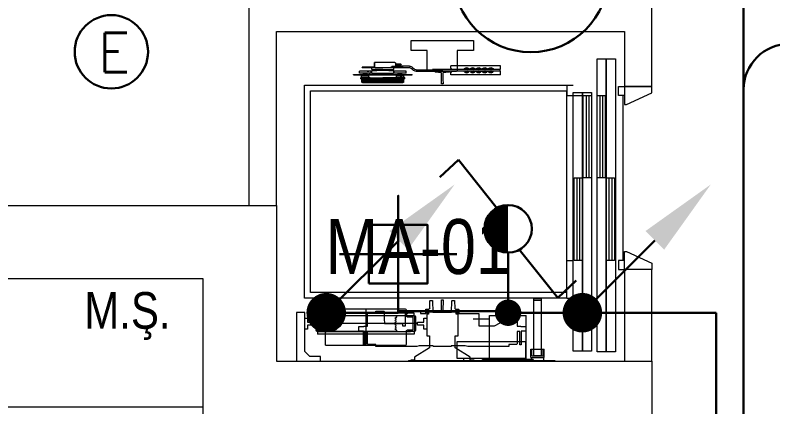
# Model space of a CAD drawing. Header units: metres. Extents: x -13316 to 152404, y -3899 to 30226.
# Drawn here: x 93192.3 to 93606, y 2380 to 2593.9 of the extents above; entities that cross this region are included whole.
import ezdxf

# ---------------------------------------------------------------- set-up
doc = ezdxf.new("R2010")
doc.units = ezdxf.units.M
doc.header["$LTSCALE"] = 100
doc.header["$MEASUREMENT"] = 0
doc.layers.get('0').update_dxf_attribs({"color": 9, "lineweight": 9})
for name, color, linetype, lineweight in [('00', 9, 'Continuous', 9), ('01', 9, 'Continuous', 9), ('05V', 9, 'Continuous', 9), ('10', 9, 'Continuous', 9), ('21', 9, 'Continuous', 9), ('E-1x58W ETANŞ FLUORESAN ARMATÜR (DİKEY MONTAJ)', 7, 'Continuous', 30), ('E-ACİL AYDINLATMA KİTİ', 7, 'Continuous', 30), ('E-KABLO', 7, 'Continuous', 30), ('E-LINYE', 7, 'Continuous', 30), ('E-VAEVİYEN ANAHTAR (ETANŞ)', 7, 'Continuous', 30), ('E-YUKARI ÇIKAN HAT', 7, 'Continuous', 30)]:
    doc.layers.add(name, color=color, linetype=linetype, lineweight=lineweight)
doc.styles.add('E-YAZI', font='txttw.shx')
doc.styles.add('MuuM_TEXT-STANDART', font='ARIALN.TTF')

# ---------------------------------------------------------------- blocks, each defined once
blk = doc.blocks.new('100_ACİL AYDINLATMA KİTİ')
at = {"layer": 'E-ACİL AYDINLATMA KİTİ', "color": 3}
blk.add_circle((0, 0), 1.251, dxfattribs=at)
at = {"layer": 'E-ACİL AYDINLATMA KİTİ', "color": 3, "style": 'E-YAZI'}
blk.add_text('E', height=1.34, dxfattribs=at).set_placement((-0.448, -0.694))
blk = doc.blocks.new('100_1x58W ETANŞ FLUORESAN ARMATÜR (DİKEY MONTAJ)')
at = {"layer": 'E-1x58W ETANŞ FLUORESAN ARMATÜR (DİKEY MONTAJ)', "color": 4}
for points in [[(0, 2), (0, 2), (0, -2)], [(-1, -1), (1, -1), (1, 1), (-1, 1), (-1, -1)], [(-2, 0), (2, 0)]]:
    blk.add_lwpolyline(points, dxfattribs=at)
blk = doc.blocks.new('100_VAEVİYEN ANAHTAR (ETANŞ)')
at = {"layer": 'E-VAEVİYEN ANAHTAR (ETANŞ)', "color": 4}
for p, q in [((-1.695, 5.222), (-2.326, 4.622)), ((-0.372, 3.563), (-1.695, 5.222)), ((0.372, 2.164), (1.695, 0.505)), ((0, 2.053), (0, 0)), ((1.695, 0.505), (2.326, 1.105))]:
    blk.add_line(p, q, dxfattribs=at)
at = {"layer": 'E-VAEVİYEN ANAHTAR (ETANŞ)', "color": 4, "const_width": 0.81}
blk.add_lwpolyline([(0, 3.268, 0.414214), (-0.405, 2.863, 0.414214), (0, 2.458, 0.414214)], format="xyb", dxfattribs=at)
at = {"layer": 'E-VAEVİYEN ANAHTAR (ETANŞ)', "color": 4}
blk.add_circle((0, 2.863), 0.81, dxfattribs=at)
blk = doc.blocks.new('100_YUKARI ÇIKAN HAT')
at = {"layer": 'E-YUKARI ÇIKAN HAT', "color": 3, "linetype": 'Continuous'}
blk.add_line((2.472, 2.471), (0, 0), dxfattribs=at)
at = {"layer": 'E-YUKARI ÇIKAN HAT', "color": 4, "linetype": 'Continuous', "const_width": 0.675}
blk.add_lwpolyline([(-0.338, 0, 1), (0.337, 0, 1)], format="xyb", close=True, dxfattribs=at)
at = {"layer": 'E-YUKARI ÇIKAN HAT', "color": 3, "linetype": 'Continuous'}
blk.add_solid([(2.154, 2.789), (2.79, 2.152), (4.382, 4.379)], dxfattribs=at)
blk = doc.blocks.new('1.Bod.Ara.Sitatik Elk')
at = {"layer": '01'}
blk.add_lwpolyline([(8420, -6500), (8420, -6500), (8420, -6460), (8420, -6150), (9220, -6150), (9220, -6190), (8470, -6190), (8470, -6460), (9015, -6460), (9015, -6545), (9220, -6545), (9220, -6585), (8975, -6585), (8975, -6500), (8470, -6500), (8470, -6585), (8420, -6585), (8420, -6500)], close=True, dxfattribs=at)
blk = doc.blocks.new('p-as-01')
for p, q in [((660, -2), (660, 43)), ((660, 43), (925, 43)), ((925, 43), (925, -87)), ((582, 0), (-582, 0)), ((-582, 0), (-582, -1432)), ((582, -1432), (582, 0)), ((550, -32), (-550, -32)), ((-550, -32), (-550, -1432)), ((550, -1432), (550, -32)), ((720, -2), (660, -2)), ((690, -2), (690, -17)), ((750, -2), (690, -2)), ((690, -17), (712, -17)), ((712, -17), (712, -52)), ((872, -2), (720, -2)), ((728, -52), (728, -17)), ((728, -17), (750, -17)), ((750, -17), (750, -2)), ((900, -30), (872, -2)), ((900, -87), (900, -30)), ((676, -71), (662.5, -71)), ((662.5, -598), (662.5, -71)), ((676, -105), (676, -70)), ((679, -70), (679, -105)), ((757, -63), (683, -63)), ((683, -63), (757, -63)), ((757, -66), (683, -66)), ((712, -52), (728, -52)), ((761, -105), (761, -70)), ((764, -70), (764, -105)), ((764, -71), (777.5, -71)), ((777.5, -598), (777.5, -71)), ((676, -91), (676, -578)), ((679, -105), (676, -105)), ((720, -611.5), (720, -95.2)), ((764, -105), (761, -105)), ((764, -91), (764, -578)), ((925, -87), (900, -87)), ((678.5, -166.5), (680.5, -164.5)), ((680.5, -164.5), (684.3, -164.5)), ((684.3, -164.5), (685.8, -170.3)), ((754.2, -170.3), (755.7, -164.5)), ((755.7, -164.5), (759.5, -164.5)), ((759.5, -164.5), (761.5, -166.5)), ((678.5, -502.5), (678.5, -166.5)), ((690, -173.5), (690, -173.5)), ((694.2, -170.3), (694.8, -168)), ((694.8, -168), (697.2, -168)), ((697.2, -168), (697.8, -170.3)), ((702, -173.5), (702, -173.5)), ((706.2, -170.3), (706.8, -168)), ((706.8, -168), (709.2, -168)), ((709.2, -168), (709.8, -170.3)), ((714, -173.5), (714, -173.5)), ((718.2, -170.3), (718.8, -168)), ((718.8, -168), (721.2, -168)), ((721.2, -168), (721.8, -170.3)), ((726, -173.5), (726, -173.5)), ((730.2, -170.3), (730.8, -168)), ((730.8, -168), (733.2, -168)), ((733.2, -168), (733.8, -170.3)), ((738, -173.5), (738, -173.5)), ((742.2, -170.3), (742.8, -168)), ((742.8, -168), (745.2, -168)), ((745.2, -168), (745.8, -170.3)), ((750, -173.5), (750, -173.5)), ((761.5, -166.5), (761.5, -502.5)), ((-640, -267), (-640, -427)), ((-638, -267), (-640, -267)), ((-638, -267), (-638, -427)), ((-680, -377), (-680, -315.5)), ((-680, -315.5), (-680, -372)), ((-680, -315.5), (-678, -315.5)), ((-678, -315.5), (-680, -315.5)), ((-678, -377), (-678, -315.5)), ((-678, -315.5), (-678, -367)), ((-658, -364.5), (-658, -299.5)), ((-647, -299.5), (-658, -299.5)), ((-647, -364.5), (-647, -299.5)), ((-645.5, -320), (-647, -320)), ((-645.5, -320), (-645.5, -332)), ((-640, -322), (-645.5, -322)), ((-645.5, -332), (-645.5, -322)), ((-635, -322), (-638, -322)), ((-635, -312), (-635, -352)), ((-626, -312), (-635, -312)), ((-635, -332), (-635, -322)), ((-621, -307), (-626, -312)), ((-626, -312), (-626, -352)), ((-622, -308), (-622, -427)), ((-617.5, -307), (-621, -307)), ((-616.5, -308), (-617.5, -307)), ((-616.5, -308), (-616.5, -427)), ((-616.5, -318.5), (-613.9, -333.5)), ((-613, -313.5), (-599, -313.5)), ((-599, -313.5), (-613, -313.5)), ((-613, -315.5), (-613, -313.5)), ((-613, -313.5), (-613, -315.5)), ((-613, -315.5), (-599, -315.5)), ((-613, -315.5), (-599, -315.5)), ((-607.5, -318.5), (-610.1, -333.5)), ((-607.5, -535.5), (-607.5, -318.5)), ((-602, -318.5), (-607.5, -318.5)), ((-602, -318.5), (-602, -427)), ((-598, -318.7), (-598, -316.5)), ((-598, -316.5), (-598, -318.7)), ((-598, -318.7), (-598, -535.2)), ((-598, -318.7), (-598, -535.2)), ((-596, -316.5), (-596, -537.5)), ((-596, -537.5), (-596, -316.5)), ((-680, -372), (-678, -372)), ((-678, -372), (-680, -372)), ((-680, -377), (-680, -372)), ((-678, -367), (-678, -572.4)), ((-668, -367), (-678, -367)), ((-678, -367), (-678, -386.5)), ((-678, -372), (-678, -367)), ((-678, -377), (-678, -372)), ((-668, -367), (-668, -386.5)), ((-645.7, -367.5), (-661.7, -367.5)), ((-661.7, -367.5), (-661.7, -394.1)), ((-658, -342), (-658, -351)), ((-658, -360), (-658, -351)), ((-647, -364.5), (-658, -364.5)), ((-645.5, -344), (-647, -344)), ((-647, -350.9), (-647, -359.1)), ((-645.7, -394.1), (-645.7, -367.5)), ((-645.5, -332), (-645.5, -342)), ((-645.5, -344), (-645.5, -332)), ((-640, -342), (-645.5, -342)), ((-635, -342), (-638, -342)), ((-635, -332), (-635, -342)), ((-626, -352), (-635, -352)), ((-622, -356), (-626, -352)), ((-613.9, -520.5), (-613.9, -333.5)), ((-610.1, -333.5), (-613.9, -333.5)), ((-610.1, -333.5), (-610.1, -520.5)), ((640, -334.5), (840, -334.5)), ((-679, -382), (-706.1, -382)), ((-706.1, -493), (-706.1, -382)), ((-706.1, -383), (-678, -383)), ((-678, -377), (-680, -377)), ((-680, -377), (-678, -377)), ((-679, -382), (-679, -377)), ((-668, -427), (-668, -386.5)), ((-668, -396.5), (-668, -395.5)), ((-661.9, -427), (-661.9, -394.1)), ((-661.7, -394.1), (-661.9, -394.1)), ((-661.9, -395.2), (-661.9, -395.2)), ((-645.5, -427), (-645.5, -394.1)), ((-645.5, -395.2), (-645.5, -395.2)), ((-678, -448.9), (-678, -487)), ((-668, -427), (-668, -487)), ((-661.9, -459.9), (-661.9, -427)), ((-645.5, -459.9), (-645.5, -427)), ((-640, -427), (-640, -587)), ((-638, -427), (-638, -587)), ((-622, -546), (-622, -427)), ((-622, -432), (-622, -427)), ((-616.5, -546), (-616.5, -427)), ((-602, -535.5), (-602, -427)), ((-683.8, -476), (-684, -476)), ((-683.8, -493), (-683.8, -476)), ((-680, -477), (-680, -538.5)), ((-678, -477), (-680, -477)), ((-678, -477), (-680, -477)), ((-680, -482), (-680, -477)), ((-680, -538.5), (-680, -482)), ((-678, -482), (-680, -482)), ((-680, -482), (-678, -482)), ((-679, -477), (-679, -473.3)), ((-678, -477), (-678, -538.5)), ((-678, -482), (-678, -477)), ((-678, -538.5), (-678, -482)), ((-668, -487), (-678, -487)), ((-661.9, -458.8), (-661.9, -458.8)), ((-661.7, -459.9), (-661.9, -459.9)), ((-661.7, -459.9), (-661.7, -486.5)), ((-661.7, -486.5), (-645.7, -486.5)), ((-658, -554.5), (-658, -489.5)), ((-647, -489.5), (-658, -489.5)), ((-647, -554.5), (-647, -489.5)), ((-647, -503.1), (-647, -494.9)), ((-645.7, -486.5), (-645.7, -459.9)), ((-645.7, -459.9), (-645.5, -459.9)), ((-645.5, -458.8), (-645.5, -458.8)), ((690, -495.5), (690, -495.5)), ((702, -495.5), (702, -495.5)), ((714, -495.5), (714, -495.5)), ((726, -495.5), (726, -495.5)), ((738, -495.5), (738, -495.5)), ((750, -495.5), (750, -495.5)), ((-688.8, -498), (-701.1, -498)), ((-699, -498), (-699, -523.4)), ((-691, -498), (-691, -523.4)), ((-686, -572.4), (-686, -497.1)), ((-645.5, -510), (-647, -510)), ((-645.5, -534), (-647, -534)), ((-645.5, -510), (-645.5, -522)), ((-640, -512), (-645.5, -512)), ((-645.5, -522), (-645.5, -512)), ((-645.5, -534), (-645.5, -522)), ((-645.5, -522), (-645.5, -532)), ((-640, -532), (-645.5, -532)), ((-635, -512), (-638, -512)), ((-635, -532), (-638, -532)), ((-635, -542), (-635, -502)), ((-626, -502), (-635, -502)), ((-635, -522), (-635, -512)), ((-635, -522), (-635, -512)), ((-635, -522), (-635, -532)), ((-635, -522), (-635, -532)), ((-622, -498), (-626, -502)), ((-626, -542), (-626, -502)), ((-616.5, -535.5), (-613.9, -520.5)), ((-610.1, -520.5), (-613.9, -520.5)), ((-607.5, -535.5), (-610.1, -520.5)), ((-602, -535.5), (-607.5, -535.5)), ((-598, -535.2), (-598, -537.5)), ((-598, -535.2), (-598, -537.5)), ((680.5, -504.5), (678.5, -502.5)), ((684.3, -504.5), (680.5, -504.5)), ((685.8, -498.7), (684.3, -504.5)), ((694.8, -501), (694.2, -498.7)), ((697.2, -501), (694.8, -501)), ((697.8, -498.7), (697.2, -501)), ((706.8, -501), (706.2, -498.7)), ((709.2, -501), (706.8, -501)), ((709.8, -498.7), (709.2, -501)), ((718.8, -501), (718.2, -498.7)), ((721.2, -501), (718.8, -501)), ((721.8, -498.7), (721.2, -501)), ((730.8, -501), (730.2, -498.7)), ((733.2, -501), (730.8, -501)), ((733.8, -498.7), (733.2, -501)), ((742.8, -501), (742.2, -498.7)), ((745.2, -501), (742.8, -501)), ((745.8, -498.7), (745.2, -501)), ((755.7, -504.5), (754.2, -498.7)), ((759.5, -504.5), (755.7, -504.5)), ((761.5, -502.5), (759.5, -504.5)), ((-680, -538.5), (-678, -538.5)), ((-680, -538.5), (-678, -538.5)), ((-658, -550), (-658, -541)), ((-647, -554.5), (-658, -554.5)), ((-626, -542), (-635, -542)), ((-621, -547), (-626, -542)), ((-617.5, -547), (-621, -547)), ((-616.5, -546), (-617.5, -547)), ((-613, -538.5), (-599, -538.5)), ((-599, -538.5), (-613, -538.5)), ((-613, -538.5), (-613, -540.5)), ((-613, -538.5), (-613, -540.5)), ((-613, -540.5), (-599, -540.5)), ((-613, -540.5), (-599, -540.5)), ((679, -564), (676, -564)), ((676, -564), (676, -599)), ((679, -599), (679, -564)), ((764, -564), (761, -564)), ((761, -564), (761, -599)), ((764, -599), (764, -564)), ((-771, -582), (-825, -582)), ((-825, -582), (-825, -752)), ((-771, -670), (-771, -582)), ((-679, -589.3), (-670.5, -597.8)), ((-673.3, -583.7), (-665, -592)), ((-665.8, -609.1), (-665.8, -752)), ((-658, -608.9), (-658, -752)), ((-638, -587), (-640, -587)), ((676, -598), (662.5, -598)), ((757, -603), (683, -603)), ((757, -606), (683, -606)), ((683, -606), (757, -606)), ((728, -617), (712, -617)), ((712, -617), (712, -652)), ((728, -652), (728, -617)), ((764, -598), (777.5, -598)), ((852, -682), (904, -601)), ((904, -601), (920, -601)), ((920, -601), (920, -579.6)), ((920, -579.6), (925, -579.6)), ((925, -579.6), (925, -752.6)), ((712, -652), (690, -652)), ((690, -652), (690, -667)), ((750, -652), (728, -652)), ((750, -667), (750, -652)), ((-658, -670), (-771, -670)), ((-668, -1066), (-668, -699.5)), ((-668, -699.5), (-658, -699.5)), ((-658, -752), (-658, -670)), ((-658, -1066), (-658, -699.5)), ((653, -671), (653, -667)), ((653, -667), (788, -667)), ((668, -671), (653, -671)), ((658, -752), (658, -677)), ((658, -677), (668, -677)), ((668, -677), (668, -671)), ((690, -667), (750, -667)), ((788, -667), (788, -682)), ((788, -682), (852, -682)), ((-652, -713.5), (-658, -711)), ((-658, -711), (-658, -793)), ((-649.8, -748.2), (-652, -713.5)), ((652, -713.5), (649.8, -748.2)), ((658, -711), (652, -713.5)), ((658, -793), (658, -711)), ((-825, -752), (-825, -922)), ((-665.8, -752), (-658, -752)), ((-658, -834), (-658, -752)), ((-658, -752), (-658, -752)), ((-652, -790.5), (-649.8, -755.8)), ((-625.4, -748.2), (-649.8, -748.2)), ((-649.8, -755.8), (-625.4, -755.8)), ((-615.4, -747.5), (-625.4, -748.2)), ((-625.4, -755.8), (-615.4, -756)), ((-590, -747.5), (-615.4, -747.5)), ((-615.4, -756), (-590, -756.5)), ((-590, -756.5), (-590, -747.5)), ((615.4, -748), (590, -747.5)), ((590, -747.5), (590, -756.5)), ((590, -756.5), (615.4, -756.5)), ((625.4, -748.2), (615.4, -748)), ((615.4, -756.5), (625.4, -755.8)), ((649.8, -748.2), (625.4, -748.2)), ((625.4, -755.8), (649.8, -755.8)), ((649.8, -755.8), (652, -790.5)), ((658, -753.2), (658, -752)), ((658, -828.2), (658, -753.2)), ((925, -752.6), (925, -925.6)), ((-688, -1069.5), (-688, -799.5)), ((-674, -799.5), (-688, -799.5)), ((-674, -799.5), (-674, -801.5)), ((-673.5, -801.5), (-674, -801.5)), ((-673.5, -801.5), (-673.5, -800)), ((-673.5, -800), (-668.5, -800)), ((-668.5, -803.5), (-668.5, -800)), ((-668.5, -803.5), (-668, -803.5)), ((-668, -912.2), (-668, -799.5)), ((-658, -793), (-652, -790.5)), ((-658, -803.5), (-657.5, -803.5)), ((-658, -804.5), (-658, -829.5)), ((-657.5, -803.5), (-657.5, -800)), ((-657.5, -800), (-652.5, -800)), ((-652.5, -802.5), (-652.5, -800)), ((-652.5, -802.5), (-652, -802.5)), ((-638, -799.5), (-652, -799.5)), ((-652, -799.5), (-652, -802.5)), ((-638, -1069.5), (-638, -799.5)), ((652, -790.5), (658, -793)), ((852, -823.2), (788, -823.2)), ((788, -823.2), (788, -838.2)), ((904, -904.2), (852, -823.2)), ((-771, -922), (-771, -834)), ((-771, -834), (-658, -834)), ((653, -838.2), (653, -834.2)), ((653, -834.2), (668, -834.2)), ((788, -838.2), (653, -838.2)), ((668, -828.2), (658, -828.2)), ((668, -834.2), (668, -828.2)), ((-668, -876.9), (-672.5, -879.5)), ((-672.5, -879.5), (-672.5, -890.5)), ((-672.5, -890.5), (-668, -893.1)), ((-668, -909.9), (-672.5, -912.5)), ((-653.5, -879.5), (-658, -876.9)), ((-658, -893.1), (-653.5, -890.5)), ((-653.5, -912.5), (-658, -909.9)), ((-653.5, -890.5), (-653.5, -879.5)), ((920, -904.2), (904, -904.2)), ((920, -925.6), (920, -904.2)), ((-825, -922), (-771, -922)), ((-672.5, -912.5), (-672.5, -923.5)), ((-672.5, -923.5), (-668, -926.1)), ((-668, -942.9), (-672.5, -945.5)), ((-672.5, -945.5), (-672.5, -956.5)), ((-658, -926.1), (-653.5, -923.5)), ((-653.5, -945.5), (-658, -942.9)), ((-653.5, -923.5), (-653.5, -912.5)), ((-653.5, -956.5), (-653.5, -945.5)), ((925, -925.6), (920, -925.6)), ((-672.5, -956.5), (-668, -959.1)), ((-668, -975.9), (-672.5, -978.5)), ((-672.5, -978.5), (-672.5, -989.5)), ((-672.5, -989.5), (-668, -992.1)), ((-658, -959.1), (-653.5, -956.5)), ((-653.5, -978.5), (-658, -975.9)), ((-658, -992.1), (-653.5, -989.5)), ((-653.5, -989.5), (-653.5, -978.5)), ((-668, -1008.9), (-672.5, -1011.5)), ((-672.5, -1011.5), (-672.5, -1022.5)), ((-672.5, -1022.5), (-668, -1025.1)), ((-653.5, -1011.5), (-658, -1008.9)), ((-658, -1025.1), (-653.5, -1022.5)), ((-653.5, -1022.5), (-653.5, -1011.5)), ((-674, -1069.5), (-688, -1069.5)), ((-674, -1069.5), (-674, -1067.5)), ((-674, -1067.5), (-673.5, -1067.5)), ((-673.5, -1067.5), (-673.5, -1069)), ((-673.5, -1067.5), (-673.5, -1067.5)), ((-673.5, -1069), (-668.5, -1069)), ((-668.5, -1065.5), (-668.5, -1069)), ((-668.5, -1065.5), (-668, -1065.5)), ((-668, -1066), (-658, -1066)), ((-658, -1064.5), (-658, -1039.5)), ((-658, -1065.5), (-657.5, -1065.5)), ((-657.5, -1065.5), (-657.5, -1069)), ((-657.5, -1069), (-652.5, -1069)), ((-652.5, -1066.5), (-652.5, -1069)), ((-652.5, -1066.5), (-652, -1066.5)), ((-652, -1069.5), (-652, -1066.5)), ((-638, -1069.5), (-652, -1069.5)), ((592, -1252), (582, -1252)), ((582, -1252), (582, -1292)), ((592, -1292), (592, -1252)), ((896.6, -1252), (592, -1252)), ((592, -1252), (592, -1292)), ((896.6, -1292), (896.6, -1252)), ((582, -1292), (592, -1292)), ((592, -1292), (896.6, -1292)), ((-582, -1432), (-582, -1467)), ((-582, -1432), (-525, -1432)), ((550, -1432), (-550, -1432)), ((-525, -1432), (-525, -1567)), ((582, -1432), (375, -1432)), ((375, -1432), (375, -1467)), ((582, -1432), (582, -1467)), ((870, -1467), (-542.5, -1467)), ((-542.5, -1467), (-542.5, -1517)), ((375, -1472), (-75, -1472)), ((-75, -1472), (-75, -1517)), ((-75, -1487), (375, -1487)), ((375, -1517), (375, -1472)), ((870, -1517), (870, -1467)), ((-542.5, -1517), (870, -1517)), ((870, -1517), (-542.5, -1517)), ((-542.5, -1517), (-542.5, -1567)), ((-75, -1522), (-525, -1522)), ((-525, -1522), (-525, -1567)), ((-75, -1502), (375, -1502)), ((-75, -1517), (375, -1517)), ((-75, -1567), (-75, -1522)), ((870, -1567), (870, -1517)), ((-542.5, -1567), (870, -1567)), ((-525, -1537), (-75, -1537)), ((-525, -1552), (-75, -1552)), ((-525, -1567), (-75, -1567)), ((875, -1597), (-725, -1597)), ((-725, -1597), (-725, -1647)), ((-75, -1597), (-525, -1597)), ((-525, -1597), (-525, -1642)), ((-525, -1612), (-75, -1612)), ((-75, -1642), (-75, -1597)), ((875, -1647), (875, -1597)), ((875, -1647), (-725, -1647)), ((-725, -1647), (-725, -1697)), ((-725, -1647), (875, -1647)), ((-525, -1627), (-75, -1627)), ((-525, -1642), (-75, -1642)), ((375, -1647), (-75, -1647)), ((-75, -1647), (-75, -1692)), ((375, -1692), (375, -1647)), ((875, -1697), (875, -1647)), ((-75, -1662), (375, -1662)), ((-75, -1677), (375, -1677)), ((-75, -1692), (375, -1692)), ((-725, -1697), (875, -1697)), ((-525, -1714), (-575, -1714)), ((-575, -1714), (-575, -1747)), ((-525, -1747), (-525, -1714)), ((-525, -1737), (375, -1737)), ((375, -1714), (425, -1714)), ((375, -1747), (375, -1714)), ((425, -1714), (425, -1747)), ((-575, -1747), (-525, -1747)), ((425, -1747), (375, -1747))]:
    blk.add_line(p, q)
at = {"ltscale": 15}
for p, q in [((683, -82), (683, -109)), ((752, -77), (688, -77)), ((757, -109), (757, -82)), ((640, -119), (640, -550)), ((678, -114), (645, -114)), ((835, -114), (762, -114)), ((840, -550), (840, -119)), ((645, -555), (678, -555)), ((683, -560), (683, -587)), ((757, -587), (757, -560)), ((762, -555), (835, -555)), ((688, -592), (752, -592))]:
    blk.add_line(p, q, dxfattribs=at)
at = {"ltscale": 0.25}
for p, q in [((737, -323), (734, -323)), ((734, -323), (734, -343)), ((761, -296), (737, -296)), ((737, -296), (737, -323)), ((761, -322), (761, -296)), ((836.5, -322), (761, -322)), ((764, -343), (764, -328)), ((764, -328), (836.5, -328)), ((836.5, -328), (836.5, -322)), ((667, -343), (664, -346)), ((664, -346), (664, -389)), ((734, -343), (667, -343)), ((831, -343), (764, -343)), ((834, -346), (831, -343)), ((834, -389), (834, -346)), ((664, -389), (652, -389)), ((652, -389), (652, -431.6)), ((846, -389), (834, -389)), ((846, -612.5), (846, -389)), ((654.9, -434.6), (694, -435.6)), ((694, -435.6), (719, -436.5)), ((719, -436.5), (719, -534.8)), ((719, -534.8), (733, -534.8)), ((733, -534.8), (733, -552)), ((666, -563.6), (651.5, -563.6)), ((651.5, -563.6), (651.5, -632.6)), ((733, -552), (666, -552)), ((666, -552), (666, -563.6)), ((841.5, -626.4), (846, -612.5)), ((651.5, -632.6), (665.5, -632.6)), ((665.5, -632.6), (665.5, -662)), ((841.5, -702.5), (841.5, -626.4)), ((593.8, -687.7), (593.8, -696.4)), ((636.7, -683.7), (596.7, -684.7)), ((596.7, -699.4), (658, -700.9)), ((636.7, -683.7), (636.7, -683.7)), ((640.8, -665), (640.8, -678.8)), ((665.5, -662), (643.8, -662)), ((658, -700.9), (658, -803.1)), ((843, -702.5), (841.5, -702.5)), ((846, -798.5), (846, -705.5)), ((593.8, -807.6), (593.8, -816.3)), ((658, -803.1), (596.7, -804.6)), ((596.7, -819.3), (636.7, -820.3)), ((636.7, -820.3), (636.7, -820.3)), ((640.8, -825.2), (640.8, -839)), ((841.5, -877.6), (841.5, -801.5)), ((841.5, -801.5), (843, -801.5)), ((643.8, -842), (666, -842)), ((666, -842), (666, -952)), ((846, -891.5), (841.5, -877.6)), ((846, -1115), (846, -891.5)), ((-659, -920), (-659, -1004)), ((695, -920), (695, -1004)), ((666, -952), (733, -952)), ((733, -952), (733, -1036.9)), ((652, -1072.4), (652, -1115)), ((715.8, -1067.8), (654.9, -1069.4)), ((733, -1036.9), (715.8, -1067.8)), ((652, -1115), (664, -1115)), ((664, -1115), (664, -1158)), ((834, -1158), (834, -1115)), ((834, -1115), (846, -1115)), ((664, -1158), (667, -1161)), ((831, -1161), (834, -1158)), ((667, -1161), (734, -1161)), ((734, -1161), (734, -1181)), ((734, -1181), (737, -1181)), ((737, -1181), (737, -1208)), ((761, -1208), (761, -1182)), ((761, -1182), (836.5, -1182)), ((764, -1176), (764, -1161)), ((764, -1161), (831, -1161)), ((836.5, -1176), (764, -1176)), ((836.5, -1182), (836.5, -1176)), ((737, -1208), (761, -1208))]:
    blk.add_line(p, q, dxfattribs=at)
at = {"linetype": 'Continuous', "ltscale": 0.25}
for p, q in [((921, -567), (921, -1150.5)), ((921, -567), (925, -567)), ((925, -567), (925, -1149.5)), ((911, -832.5), (818, -832.5)), ((818, -832.5), (818, -1206.5)), ((911, -1206.5), (911, -832.5)), ((911, -1168.8), (911, -868.8)), ((911, -868.8), (921, -868.8)), ((921, -868.8), (921, -1168.8)), ((921, -972.5), (916, -972.5)), ((921, -972.5), (916, -972.5)), ((916, -1247.5), (916, -972.5)), ((921, -1247.5), (921, -972.5)), ((676, -1010), (676, -1210)), ((921, -1010), (676, -1010)), ((921, -1150.5), (921, -1159)), ((925, -1149.5), (925, -1159)), ((921, -1168.8), (911, -1168.8)), ((921, -1159), (921, -1165)), ((921, -1165), (921, -1172.5)), ((921, -1172.5), (921, -1367)), ((925, -1159), (925, -1165)), ((925, -1165), (925, -1173.4)), ((925, -1173.4), (925, -1367)), ((921, -1210), (676, -1210)), ((818, -1206.5), (911, -1206.5)), ((916, -1247.5), (921, -1247.5)), ((921, -1367), (925, -1367))]:
    blk.add_line(p, q, dxfattribs=at)
at = {"ltscale": 30}
for p, q in [((860.6, -1236.2), (860.6, -1307.7)), ((905, -1236.2), (860.6, -1236.2)), ((896.6, -1241.7), (860.6, -1241.7)), ((896.6, -1241.7), (896.6, -1302.2)), ((896.6, -1302.2), (860.6, -1302.2)), ((905, -1307.7), (860.6, -1307.7))]:
    blk.add_line(p, q, dxfattribs=at)
at = {"ltscale": 6}
for p, q in [((905, -1236.2), (905, -1307.7)), ((905, -1237), (925, -1237)), ((923, -1237), (923, -1307)), ((925, -1237), (925, -1307)), ((925, -1307), (905, -1307))]:
    blk.add_line(p, q, dxfattribs=at)
for centre, radius in [((720, -184.5), 17.5), ((-612, -327), 3), ((-612, -527), 3)]:
    blk.add_circle(centre, radius)
for centre, radius, start, end in [((683, -70), 7, 90, 180), ((683, -70), 4, 90, 180), ((688, -82), 5, 90, 180), ((752, -82), 5, 0, 90), ((757, -70), 7, 0, 90), ((757, -70), 4, 0, 90), ((645, -119), 5, 90, 180), ((678, -109), 5, 270, 0), ((762, -109), 5, 180, 270), ((835, -119), 5, 0, 90), ((690, -169.2), 4.3, 195, 270), ((690, -169.2), 4.3, 270, 345), ((702, -169.2), 4.3, 195, 270), ((702, -169.2), 4.3, 270, 345), ((714, -169.2), 4.3, 195, 270), ((714, -169.2), 4.3, 270, 345), ((726, -169.2), 4.3, 195, 270), ((726, -169.2), 4.3, 270, 345), ((738, -169.2), 4.3, 195, 270), ((738, -169.2), 4.3, 270, 345), ((750, -169.2), 4.3, 195, 270), ((750, -169.2), 4.3, 270, 345), ((-612, -327), 3, 0, 180), ((-612, -327), 3, 180, 0), ((-599, -316.5), 3, 0, 90), ((-599, -316.5), 3, 0, 90), ((-599, -316.5), 1, 0, 90), ((-599, -316.5), 1, 0, 90), ((-701.1, -493), 5, 180, 270), ((-688.8, -493), 5, 270, 0), ((-684, -470), 6, 270, 0), ((690, -499.8), 4.3, 90, 165), ((690, -499.8), 4.3, 15, 90), ((702, -499.8), 4.3, 90, 165), ((702, -499.8), 4.3, 15, 90), ((714, -499.8), 4.3, 90, 165), ((714, -499.8), 4.3, 15, 90), ((726, -499.8), 4.3, 90, 165), ((726, -499.8), 4.3, 15, 90), ((738, -499.8), 4.3, 90, 165), ((738, -499.8), 4.3, 15, 90), ((750, -499.8), 4.3, 90, 165), ((750, -499.8), 4.3, 15, 90), ((-695, -523.4), 4, 180, 0), ((-612, -527), 3, 0, 180), ((-612, -527), 3, 180, 0), ((-599, -537.5), 1, 270, 0), ((-599, -537.5), 3, 270, 0), ((-599, -537.5), 3, 270, 0), ((-599, -537.5), 1, 270, 0), ((-662, -572.4), 24, 180, 225), ((-662, -572.4), 16, 180, 225), ((645, -550), 5, 180, 270), ((678, -560), 5, 0, 90), ((762, -560), 5, 90, 180), ((835, -550), 5, 270, 0), ((-681.8, -609.1), 16, 0, 45), ((-682, -608.9), 24, 0, 45), ((683, -599), 7, 180, 270), ((683, -599), 4, 180, 270), ((688, -587), 5, 180, 270), ((752, -587), 5, 270, 0), ((757, -599), 4, 270, 0), ((757, -599), 7, 270, 0), ((-663, -885), 15, 109.4712, 250.5288), ((-663, -918), 15, 109.4712, 250.5288), ((-663, -885), 9.5, 121.7569, 238.2431), ((-663, -918), 9.5, 121.7569, 238.2431), ((-663, -885), 6, 146.4427, 213.5573), ((-663, -885), 15, 289.4712, 70.5288), ((-663, -885), 9.5, 301.7569, 58.2431), ((-663, -885), 6, 326.4427, 33.5573), ((-663, -918), 15, 289.4712, 70.5288), ((-663, -918), 9.5, 301.7569, 58.2431), ((-663, -951), 15, 109.4712, 250.5288), ((-663, -951), 9.5, 121.7569, 238.2431), ((-663, -918), 6, 146.4427, 213.5573), ((-663, -951), 6, 146.4427, 213.5573), ((-663, -918), 6, 326.4427, 33.5573), ((-663, -951), 15, 289.4712, 70.5288), ((-663, -951), 9.5, 301.7569, 58.2431), ((-663, -951), 6, 326.4427, 33.5573), ((-663, -984), 15, 109.4712, 250.5288), ((-663, -984), 9.5, 121.7569, 238.2431), ((-663, -984), 6, 146.4427, 213.5573), ((-663, -984), 15, 289.4712, 70.5288), ((-663, -984), 9.5, 301.7569, 58.2431), ((-663, -984), 6, 326.4427, 33.5573), ((-663, -1017), 15, 109.4712, 250.5288), ((-663, -1017), 9.5, 121.7569, 238.2431), ((-663, -1017), 6, 146.4427, 213.5573), ((-663, -1017), 15, 289.4712, 70.5288), ((-663, -1017), 9.5, 301.7569, 58.2431), ((-663, -1017), 6, 326.4427, 33.5573)]:
    blk.add_arc(centre, radius, start, end)
at = {"ltscale": 0.25}
for centre, radius, start, end in [((655, -431.6), 2.98, 180, 268.4759), ((596.8, -687.7), 3, 91.5, 180), ((596.8, -696.4), 2.99, 180, 268.6138), ((635.8, -678.8), 5, 280.303, 360), ((643.8, -665), 3, 90, 180), ((843, -705.5), 3, 360, 90), ((596.8, -807.6), 3, 91.3862, 180), ((596.8, -816.3), 3, 180, 268.5), ((635.8, -825.2), 5, 360, 79.697), ((843, -798.5), 3, 270, 0), ((643.8, -839), 3, 180, 270), ((655, -1072.4), 2.98, 91.5241, 180)]:
    blk.add_arc(centre, radius, start, end, dxfattribs=at)
blk = doc.blocks.new('1.Bod.Ara.Mimari Elk')
at = {"layer": '00'}
blk.add_lwpolyline([(9220, -6395), (9220, -6315), (9205, -6315), (9205, -6350), (9015, -6350), (9015, -6315), (9000, -6315), (9000, -6460), (9015, -6460), (9015, -6365), (9205, -6365), (9205, -6395), (9220, -6395)], close=True, dxfattribs=at)
for points in [[(9220, -6545), (9220, -6495), (9205, -6495), (9205, -6545), (9220, -6545)], [(8690, -6500), (8690, -6570), (8975, -6570)]]:
    blk.add_lwpolyline(points, dxfattribs=at)
at = {"layer": '10'}
for points in [[(9205, -6395), (9205, -6404.8), (9206, -6404.8), (9220, -6398.5), (9220, -6395), (9205, -6395)], [(9205, -6495), (9205, -6485.2), (9206, -6485.2), (9220, -6491.5), (9220, -6495), (9205, -6495)]]:
    blk.add_lwpolyline(points, close=True, dxfattribs=at)
at = {"layer": '05V', "xscale": -0.1, "yscale": 0.1, "rotation": 90}
blk.add_blockref('p-as-01', (9030.3, -6452.5), dxfattribs=at)
at = {"layer": '21', "style": 'MuuM_TEXT-STANDART'}
for s, height, p in [('MA-01', 30, (9041.81, -6497.45)), ('M.Ş.', 20, (8910.1, -6527.33))]:
    blk.add_text(s, height=height, dxfattribs=at).set_placement(p)

msp = doc.modelspace()

# ---------------------------------------------------------------- linework, layer by layer
at = {"layer": 'E-KABLO', "color": 4}
msp.add_line((93590, 2553.26), (93590, 2646.48), dxfattribs=at)
at = {"layer": 'E-KABLO', "color": 5}
msp.add_line((93590, 2553.26), (93590, 1950), dxfattribs=at)
at = {"layer": 'E-KABLO', "color": 6}
for p, q in [((93461.8, 2432.3), (93401.45, 2432.3)), ((93401.45, 2431.4), (93361.67, 2431.4)), ((93461.45, 2431.4), (93501.53, 2431.4)), ((93575, 2431.4), (93501.53, 2431.4)), ((93575, 2337.48), (93575, 2431.4))]:
    msp.add_line(p, q, dxfattribs=at)
at = {"layer": 'E-KABLO', "color": 4, "linetype": 'Continuous', "const_width": 7.2}
msp.add_lwpolyline([(93465.05, 2431.4, 1), (93457.85, 2431.4, 1)], format="xyb", close=True, dxfattribs=at)
at = {"layer": 'E-KABLO', "color": 6}
msp.add_arc((93615, 2553.26), 25, 90, 180, dxfattribs=at)
at = {"layer": 'E-LINYE', "color": 7, "linetype": 'Continuous'}
msp.add_circle((93473.87, 2616.13), 42.44, dxfattribs=at)

# ---------------------------------------------------------------- block references
for name in ['1.Bod.Ara.Mimari Elk', '1.Bod.Ara.Sitatik Elk']:
    msp.add_blockref(name, (84320, 8950))
at = {"layer": 'E-1x58W ETANŞ FLUORESAN ARMATÜR (DİKEY MONTAJ)', "xscale": 16, "yscale": 16, "zscale": 16}
msp.add_blockref('100_1x58W ETANŞ FLUORESAN ARMATÜR (DİKEY MONTAJ)', (93401.45, 2463.4), dxfattribs=at)
at = {"layer": 'E-ACİL AYDINLATMA KİTİ', "xscale": 16, "yscale": 16, "zscale": 16}
msp.add_blockref('100_ACİL AYDINLATMA KİTİ', (93244.85, 2573.91), dxfattribs=at)
at = {"layer": 'E-VAEVİYEN ANAHTAR (ETANŞ)', "xscale": 16, "yscale": 16, "zscale": 16}
msp.add_blockref('100_VAEVİYEN ANAHTAR (ETANŞ)', (93461.45, 2431.4), dxfattribs=at)
at = {"layer": 'E-YUKARI ÇIKAN HAT', "xscale": 16, "yscale": 16, "zscale": 16}
for p in [(93362.17, 2431.4), (93502, 2431.4)]:
    msp.add_blockref('100_YUKARI ÇIKAN HAT', p, dxfattribs=at)

doc.saveas('drawing.dxf')
